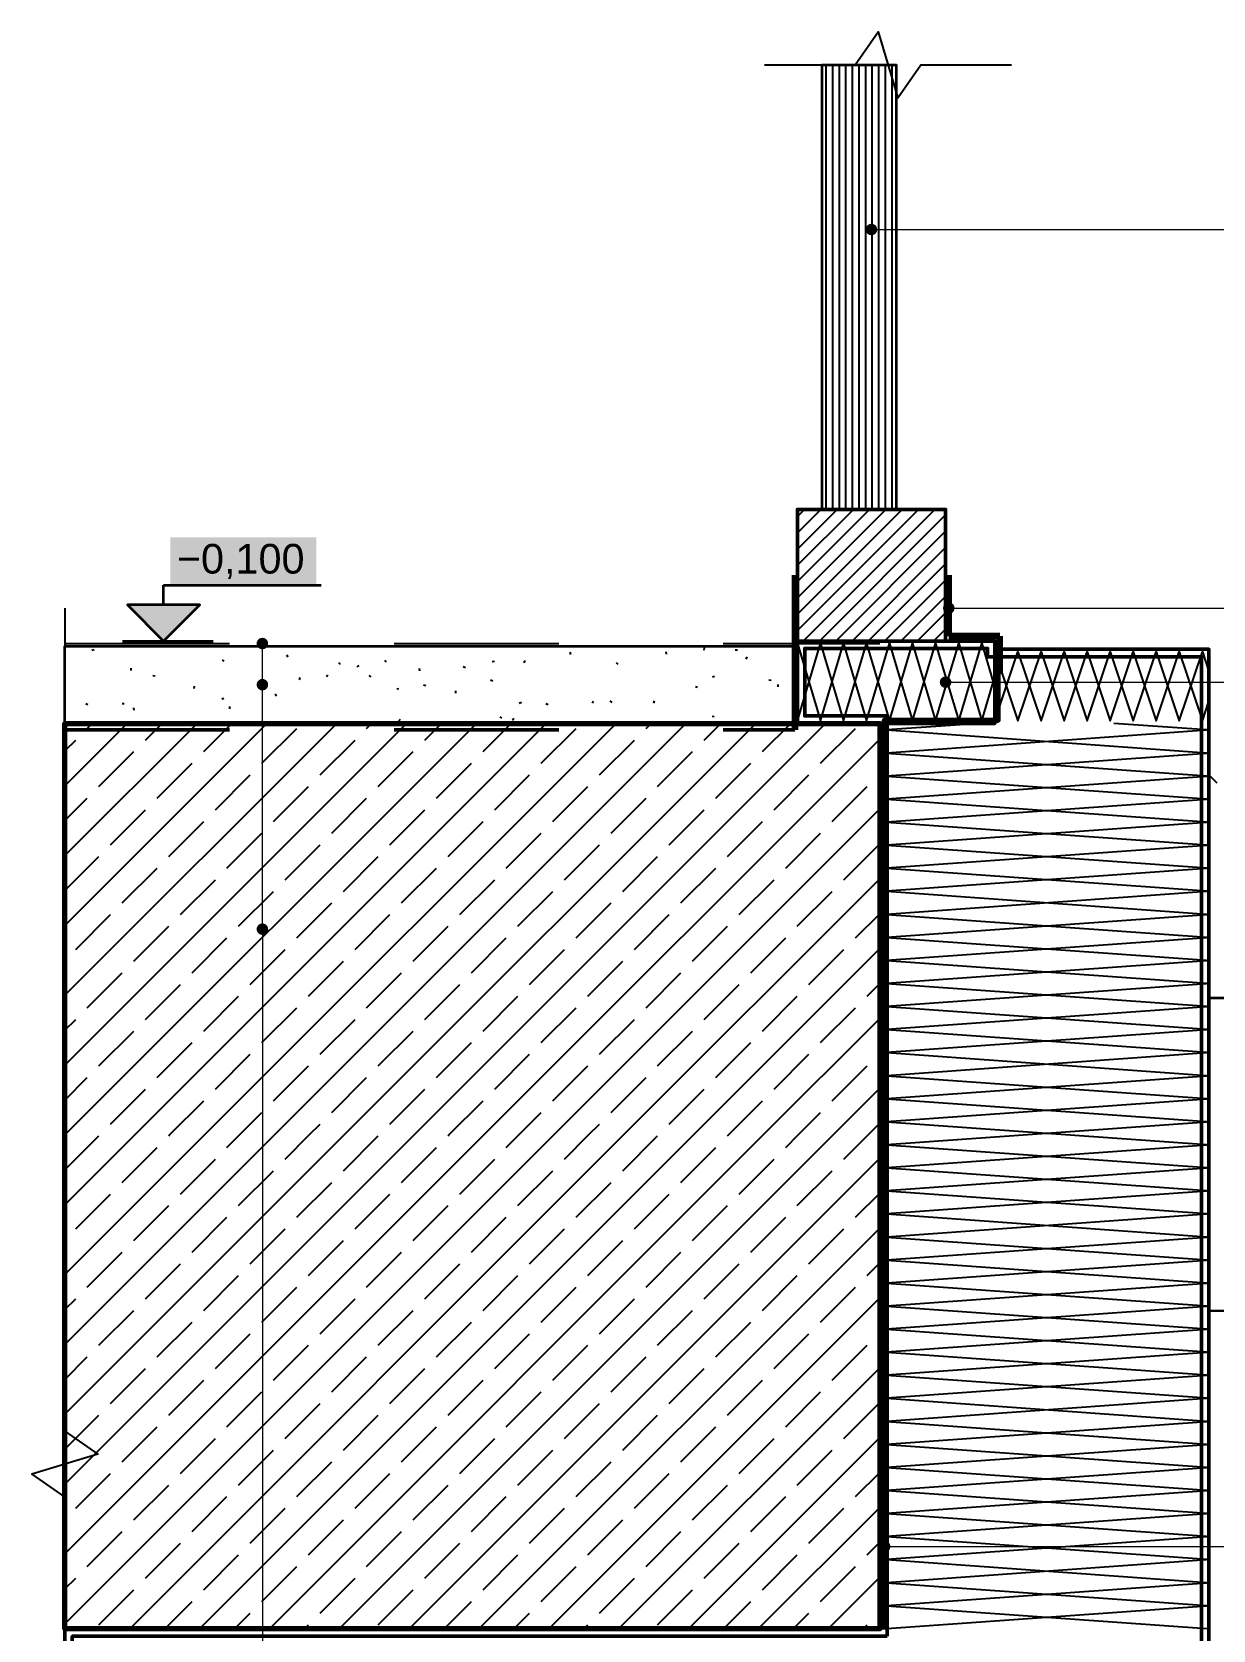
# Model space of a CAD drawing. Header units: metres. Extents: x -0.4 to 46.8, y -1.3 to 1.1.
# Drawn here: x 44.79 to 45.508, y -0.601 to 0.37 of the extents above; entities that cross this region are included whole.
import ezdxf

# ---------------------------------------------------------------- set-up
doc = ezdxf.new("R2010")
doc.units = ezdxf.units.M
for name, pattern in [('KRESKOWA', [5.25, 4.2, -1.05]), ('KRESKOWA_DROBNA', [3.15, 2.1, -1.05]), ('KROPKOWA', [1.05, 0, -1.05]), ('PUNKTOWA_KROTKA', [6.3, 4.2, -1.05, 0, -1.05])]:
    doc.linetypes.add(name, pattern=pattern)
for name, color, linetype, lineweight, true_color in [('A-DET-HYDRO', 5, 'Continuous', 50, 0x1565c0), ('A-DET-IZOL', 30, 'Continuous', 35, 0xef6c00), ('A-DET-MEMBRANY', 8, 'PUNKTOWA_KROTKA', 25, 0x455a64), ('A-DET-SZCZEL', 1, 'KRESKOWA', 35, 0xd32f2f)]:
    doc.layers.add(name, color=color, linetype=linetype, lineweight=lineweight, true_color=true_color)
for name, color, linetype, lineweight in [('A-DET-PRZERWA', 8, 'Continuous', 25), ('A-DET-TASMA', 6, 'Continuous', 50), ('A-KRESKOWANIE', 8, 'Continuous', 18), ('A-MASKA', 7, 'Continuous', 18), ('A-OPISY', 2, 'Continuous', 25), ('A-RZEDNE', 1, 'Continuous', 25), ('A-SCIANY-IZOL', 4, 'Continuous', 35), ('A-SCIANY-KONSTR', 7, 'Continuous', 50), ('A-WARSTWY', 8, 'Continuous', 25)]:
    doc.layers.add(name, color=color, linetype=linetype, lineweight=lineweight)
doc.styles.add('PL_ARIAL', font='arial.ttf')

msp = doc.modelspace()

# ---------------------------------------------------------------- hatches: boundary and pattern name
at = {"layer": 'A-MASKA', "true_color": 0xffffff}
msp.add_hatch(color=7, dxfattribs=at).paths.add_polyline_path([(44.87406, 0.03304), (44.96281, 0.03304), (44.96281, 0.063), (44.87406, 0.063)])
at = {"layer": 'A-OPISY', "true_color": 0x000000}
for points in [[(45.30356, 0.25), (45.30345, 0.25091), (45.3031, 0.25175), (45.30254, 0.25247), (45.30181, 0.25303), (45.30097, 0.25338), (45.30006, 0.2535), (45.29916, 0.25338), (45.29831, 0.25303), (45.29759, 0.25247), (45.29703, 0.25175), (45.29668, 0.25091), (45.29656, 0.25), (45.29668, 0.24909), (45.29703, 0.24825), (45.29759, 0.24753), (45.29831, 0.24697), (45.29916, 0.24662), (45.30006, 0.2465), (45.30097, 0.24662), (45.30181, 0.24697), (45.30254, 0.24753), (45.3031, 0.24825), (45.30345, 0.24909)], [(45.35056, 0.02), (45.35045, 0.02091), (45.3501, 0.02175), (45.34954, 0.02247), (45.34881, 0.02303), (45.34797, 0.02338), (45.34706, 0.0235), (45.34616, 0.02338), (45.34531, 0.02303), (45.34459, 0.02247), (45.34403, 0.02175), (45.34368, 0.02091), (45.34356, 0.02), (45.34368, 0.01909), (45.34403, 0.01825), (45.34459, 0.01753), (45.34531, 0.01697), (45.34616, 0.01662), (45.34706, 0.0165), (45.34797, 0.01662), (45.34881, 0.01697), (45.34954, 0.01753), (45.3501, 0.01825), (45.35045, 0.01909)], [(44.93356, -0.0015), (44.93345, -0.00059), (44.9331, 0.00025), (44.93254, 0.00097), (44.93181, 0.00153), (44.93097, 0.00188), (44.93006, 0.002), (44.92916, 0.00188), (44.92831, 0.00153), (44.92759, 0.00097), (44.92703, 0.00025), (44.92668, -0.00059), (44.92656, -0.0015), (44.92668, -0.00241), (44.92703, -0.00325), (44.92759, -0.00397), (44.92831, -0.00453), (44.92916, -0.00488), (44.93006, -0.005), (44.93097, -0.00488), (44.93181, -0.00453), (44.93254, -0.00397), (44.9331, -0.00325), (44.93345, -0.00241)], [(44.93356, -0.0265), (44.93345, -0.02559), (44.9331, -0.02475), (44.93254, -0.02403), (44.93181, -0.02347), (44.93097, -0.02312), (44.93006, -0.023), (44.92916, -0.02312), (44.92831, -0.02347), (44.92759, -0.02403), (44.92703, -0.02475), (44.92668, -0.02559), (44.92656, -0.0265), (44.92668, -0.02741), (44.92703, -0.02825), (44.92759, -0.02897), (44.92831, -0.02953), (44.92916, -0.02988), (44.93006, -0.03), (44.93097, -0.02988), (44.93181, -0.02953), (44.93254, -0.02897), (44.9331, -0.02825), (44.93345, -0.02741)], [(45.34856, -0.025), (45.34845, -0.02409), (45.3481, -0.02325), (45.34754, -0.02253), (45.34681, -0.02197), (45.34597, -0.02162), (45.34506, -0.0215), (45.34416, -0.02162), (45.34331, -0.02197), (45.34259, -0.02253), (45.34203, -0.02325), (45.34168, -0.02409), (45.34156, -0.025), (45.34168, -0.02591), (45.34203, -0.02675), (45.34259, -0.02747), (45.34331, -0.02803), (45.34416, -0.02838), (45.34506, -0.0285), (45.34597, -0.02838), (45.34681, -0.02803), (45.34754, -0.02747), (45.3481, -0.02675), (45.34845, -0.02591)], [(44.93356, -0.175), (44.93345, -0.17409), (44.9331, -0.17325), (44.93254, -0.17253), (44.93181, -0.17197), (44.93097, -0.17162), (44.93006, -0.1715), (44.92916, -0.17162), (44.92831, -0.17197), (44.92759, -0.17253), (44.92703, -0.17325), (44.92668, -0.17409), (44.92656, -0.175), (44.92668, -0.17591), (44.92703, -0.17675), (44.92759, -0.17747), (44.92831, -0.17803), (44.92916, -0.17838), (44.93006, -0.1785), (44.93097, -0.17838), (44.93181, -0.17803), (44.93254, -0.17747), (44.9331, -0.17675), (44.93345, -0.17591)], [(45.31156, -0.55), (45.31145, -0.54909), (45.3111, -0.54825), (45.31054, -0.54753), (45.30981, -0.54697), (45.30897, -0.54662), (45.30806, -0.5465), (45.30716, -0.54662), (45.30631, -0.54697), (45.30559, -0.54753), (45.30503, -0.54825), (45.30468, -0.54909), (45.30456, -0.55), (45.30468, -0.55091), (45.30503, -0.55175), (45.30559, -0.55247), (45.30631, -0.55303), (45.30716, -0.55338), (45.30806, -0.5535), (45.30897, -0.55338), (45.30981, -0.55303), (45.31054, -0.55247), (45.3111, -0.55175), (45.31145, -0.55091)]]:
    msp.add_hatch(color=7, dxfattribs=at).paths.add_polyline_path(points)
at = {"layer": 'A-RZEDNE', "true_color": 0x000000}
msp.add_hatch(color=7, dxfattribs=at).paths.add_polyline_path([(44.87006, 0), (44.89206, 0.022), (44.84806, 0.022)])

# ---------------------------------------------------------------- linework, layer by layer
at = {"layer": 'A-DET-HYDRO', "linetype": 'Continuous', "lineweight": 70, "ltscale": 0.01, "true_color": 0x1565c0, "flags": 128}
msp.add_lwpolyline([(45.30806, -0.6), (45.30806, -0.048), (45.37706, -0.048), (45.37706, 0)], dxfattribs=at)
at = {"layer": 'A-DET-IZOL', "lineweight": 50, "ltscale": 0.01, "true_color": 0xef6c00}
msp.add_lwpolyline([(45.30956, -0.6045), (45.30956, -0.0455), (45.25956, -0.0455), (45.25956, -0.0045), (45.37056, -0.0045), (45.37056, -0.0095), (45.50056, -0.0095), (45.50056, -0.7955), (44.81456, -0.7955), (44.81456, -0.6045)], close=True, dxfattribs=at)
at = {"layer": 'A-DET-MEMBRANY', "linetype": 'KRESKOWA_DROBNA', "lineweight": 25, "ltscale": 0.01, "true_color": 0x757575, "flags": 128}
msp.add_lwpolyline([(44.81006, -0.0015), (45.30506, -0.0015)], dxfattribs=at)
at = {"layer": 'A-DET-PRZERWA', "lineweight": 25, "ltscale": 0.01, "true_color": 0x000000}
for points in [[(45.23506, 0.35), (45.29006, 0.35), (45.30406, 0.37), (45.31606, 0.33), (45.33006, 0.35), (45.38506, 0.35)], [(44.81006, 0.02), (44.81006, -0.48), (44.83006, -0.494), (44.79006, -0.506), (44.81006, -0.52), (44.81006, -1.02)]]:
    msp.add_lwpolyline(points, dxfattribs=at)
at = {"layer": 'A-DET-SZCZEL', "linetype": 'KRESKOWA', "lineweight": 50, "ltscale": 0.01, "true_color": 0xd32f2f, "flags": 128}
msp.add_lwpolyline([(44.81006, -0.054), (45.25356, -0.054)], dxfattribs=at)
at = {"layer": 'A-DET-TASMA', "linetype": 'Continuous', "lineweight": 100, "ltscale": 0.01, "true_color": 0x7b1fa2, "flags": 128}
msp.add_lwpolyline([(45.25356, 0.04), (45.25356, -0.054)], dxfattribs=at)
at = {"layer": 'A-DET-TASMA', "linetype": 'KROPKOWA', "lineweight": 100, "ltscale": 0.01, "true_color": 0x1565c0, "flags": 128}
msp.add_lwpolyline([(45.37806, -0.02), (45.37806, 0.003), (45.34706, 0.003), (45.34706, 0.04)], dxfattribs=at)
at = {"layer": 'A-KRESKOWANIE', "lineweight": 25, "ltscale": 0.01}
for points in [[(45.27256, 0.08), (45.27256, 0.35)], [(45.27656, 0.08), (45.27656, 0.35)], [(45.28056, 0.08), (45.28056, 0.35)], [(45.28456, 0.08), (45.28456, 0.35)], [(45.28856, 0.08), (45.28856, 0.35)], [(45.29256, 0.08), (45.29256, 0.35)], [(45.29656, 0.08), (45.29656, 0.35)], [(45.30056, 0.08), (45.30056, 0.35)], [(45.30456, 0.08), (45.30456, 0.35)], [(45.30856, 0.08), (45.30856, 0.35)], [(45.31256, 0.08), (45.31256, 0.35)], [(45.25506, 0.00641), (45.32866, 0.08)], [(45.25506, 0.01631), (45.31876, 0.08)], [(45.25506, 0.02621), (45.30886, 0.08)], [(45.25506, 0.03611), (45.29896, 0.08)], [(45.25506, 0.04601), (45.28906, 0.08)], [(45.25506, 0.0559), (45.27916, 0.08)], [(45.25506, 0.0658), (45.26926, 0.08)], [(45.25506, 0.0757), (45.25936, 0.08)], [(45.25856, 0), (45.33856, 0.08)], [(45.26846, 0), (45.34506, 0.07661)], [(45.27836, 0), (45.34506, 0.06671)], [(45.28826, 0), (45.34506, 0.05681)], [(45.29815, 0), (45.34506, 0.04691)], [(45.30805, 0), (45.34506, 0.03701)], [(45.31795, 0), (45.34506, 0.02711)], [(45.32785, 0), (45.34506, 0.01721)], [(45.33775, 0), (45.34506, 0.00731)], [(44.8265, -0.00561), (44.82782, -0.00516)], [(44.94556, -0.00976), (44.9452, -0.0084)], [(45.11744, -0.00819), (45.11707, -0.00684)], [(45.17552, -0.00791), (45.17539, -0.00652)], [(45.19845, -0.00557), (45.19871, -0.00419)], [(45.21725, -0.00533), (45.21865, -0.00527)], [(45.22401, -0.0109), (45.22461, -0.00964)], [(45.25506, -0.0485), (45.26906, -0.0015), (45.28306, -0.0485), (45.29706, -0.0015), (45.31106, -0.0485), (45.32506, -0.0015), (45.33906, -0.0485), (45.35306, -0.0015), (45.36706, -0.0485), (45.37506, -0.02164)], [(45.25506, -0.0015), (45.26906, -0.0485), (45.28306, -0.0015), (45.29706, -0.0485), (45.31106, -0.0015), (45.32506, -0.0485), (45.33906, -0.0015), (45.35306, -0.0485), (45.36706, -0.0015), (45.37506, -0.02836)], [(45.37506, -0.0485), (45.38906, -0.0065), (45.40306, -0.0485), (45.41706, -0.0065), (45.43106, -0.0485), (45.44506, -0.0065), (45.45906, -0.0485), (45.47306, -0.0065), (45.48706, -0.0485), (45.50106, -0.0065), (45.50506, -0.0185)], [(45.37506, -0.0065), (45.38906, -0.0485), (45.40306, -0.0065), (45.41706, -0.0485), (45.43106, -0.0065), (45.44506, -0.0485), (45.45906, -0.0065), (45.47306, -0.0485), (45.48706, -0.0065), (45.50106, -0.0485), (45.50506, -0.0365)], [(44.85026, -0.01789), (44.85026, -0.01649)], [(44.90686, -0.01227), (44.90575, -0.01142)], [(44.97742, -0.01421), (44.97644, -0.0132)], [(44.98772, -0.01557), (44.98887, -0.01476)], [(45.00551, -0.01261), (45.00439, -0.01178)], [(45.02569, -0.01805), (45.02546, -0.01667)], [(45.05335, -0.01623), (45.05206, -0.01568)], [(45.0697, -0.0124), (45.07109, -0.01222)], [(45.08912, -0.01315), (45.08963, -0.01184)], [(45.14614, -0.01425), (45.14514, -0.01327)], [(44.86487, -0.02133), (44.8635, -0.02106)], [(44.88866, -0.02877), (44.88888, -0.02739)], [(44.95259, -0.02349), (44.9529, -0.02212)], [(44.96918, -0.02172), (44.96987, -0.0205)], [(44.99606, -0.02177), (44.9949, -0.02098)], [(45.01165, -0.02898), (45.01303, -0.02876)], [(45.02924, -0.02724), (45.02789, -0.02687)], [(45.06999, -0.02427), (45.0687, -0.02373)], [(45.1944, -0.02829), (45.19311, -0.02775)], [(45.2034, -0.02181), (45.20474, -0.02139)], [(45.23904, -0.02404), (45.23765, -0.02385)], [(45.2433, -0.02779), (45.24333, -0.02639)], [(44.82408, -0.03881), (44.82286, -0.03812)], [(44.84618, -0.03818), (44.84478, -0.03806)], [(44.90541, -0.03516), (44.90672, -0.03467)], [(44.93861, -0.0334), (44.93786, -0.03222)], [(45.04752, -0.03158), (45.04762, -0.03018)], [(45.08609, -0.03763), (45.08739, -0.0371)], [(45.10357, -0.03881), (45.10234, -0.03816)], [(45.13058, -0.03779), (45.13123, -0.03655)], [(45.14244, -0.03722), (45.14133, -0.03636)], [(45.16791, -0.03764), (45.16832, -0.0363)], [(44.85211, -0.04199), (44.852, -0.04059)], [(44.91013, -0.04111), (44.91046, -0.03975)], [(45.01297, -0.04841), (45.01404, -0.04751)], [(45.07561, -0.04684), (45.07448, -0.04603)], [(45.0819, -0.04802), (45.08273, -0.04689)], [(45.20458, -0.04603), (45.2032, -0.0458)], [(44.81006, -0.3), (45.06006, -0.05)], [(44.81006, -0.25757), (45.01764, -0.05)], [(44.81006, -0.21515), (44.97521, -0.05)], [(44.81006, -0.17272), (44.93279, -0.05)], [(44.81006, -0.13029), (44.89036, -0.05)], [(44.81006, -0.08787), (44.84793, -0.05)], [(44.82369, -0.05303), (44.82672, -0.05)], [(44.85249, -0.3), (45.10249, -0.05)], [(44.85904, -0.0601), (44.86915, -0.05)], [(44.8944, -0.06718), (44.91157, -0.05)], [(44.89492, -0.3), (45.14492, -0.05)], [(44.92975, -0.07425), (44.95097, -0.05303)], [(44.93734, -0.3), (45.18734, -0.05)], [(44.97977, -0.3), (45.22977, -0.05)], [(44.99339, -0.05303), (44.99642, -0.05)], [(45.0222, -0.3), (45.2722, -0.05)], [(45.02875, -0.0601), (45.03885, -0.05)], [(45.0641, -0.06718), (45.08128, -0.05)], [(45.09946, -0.07425), (45.12067, -0.05303)], [(45.1631, -0.05303), (45.16613, -0.05)], [(45.19845, -0.0601), (45.20856, -0.05)], [(45.23381, -0.06718), (45.25098, -0.05)], [(45.26916, -0.07425), (45.29038, -0.05303)], [(45.50356, -0.6), (45.50356, -0.6), (45.30656, -0.586), (45.50356, -0.572), (45.30656, -0.558), (45.50356, -0.544), (45.30656, -0.53), (45.50356, -0.516), (45.30656, -0.502), (45.50356, -0.488), (45.30656, -0.474), (45.50356, -0.46), (45.30656, -0.446), (45.50356, -0.432), (45.30656, -0.418), (45.50356, -0.404), (45.30656, -0.39), (45.50356, -0.376), (45.30656, -0.362), (45.50356, -0.348), (45.30656, -0.334), (45.50356, -0.32), (45.30656, -0.306), (45.50356, -0.292), (45.30656, -0.278), (45.50356, -0.264), (45.30656, -0.25), (45.50356, -0.236), (45.30656, -0.222), (45.50356, -0.208), (45.30656, -0.194), (45.50356, -0.18), (45.30656, -0.166), (45.50356, -0.152), (45.30656, -0.138), (45.50356, -0.124), (45.30656, -0.11), (45.50356, -0.096), (45.30656, -0.082), (45.50356, -0.068), (45.30656, -0.054), (45.36285, -0.05)], [(45.30656, -0.6), (45.30656, -0.6), (45.50356, -0.586), (45.30656, -0.572), (45.50356, -0.558), (45.30656, -0.544), (45.50356, -0.53), (45.30656, -0.516), (45.50356, -0.502), (45.30656, -0.488), (45.50356, -0.474), (45.30656, -0.46), (45.50356, -0.446), (45.30656, -0.432), (45.50356, -0.418), (45.30656, -0.404), (45.50356, -0.39), (45.30656, -0.376), (45.50356, -0.362), (45.30656, -0.348), (45.50356, -0.334), (45.30656, -0.32), (45.50356, -0.306), (45.30656, -0.292), (45.50356, -0.278), (45.30656, -0.264), (45.50356, -0.25), (45.30656, -0.236), (45.50356, -0.222), (45.30656, -0.208), (45.50356, -0.194), (45.30656, -0.18), (45.50356, -0.166), (45.30656, -0.152), (45.50356, -0.138), (45.30656, -0.124), (45.50356, -0.11), (45.30656, -0.096), (45.50356, -0.082), (45.30656, -0.068), (45.50356, -0.054), (45.44728, -0.05)], [(44.81006, -0.06665), (44.81662, -0.0601)], [(44.83076, -0.08839), (44.85197, -0.06718)], [(44.96511, -0.08132), (44.98632, -0.0601)], [(45.00046, -0.08839), (45.02168, -0.06718)], [(45.06462, -0.3), (45.30506, -0.05956)], [(45.13481, -0.08132), (45.15603, -0.0601)], [(45.17017, -0.08839), (45.19138, -0.06718)], [(44.86611, -0.09546), (44.88733, -0.07425)], [(45.03582, -0.09546), (45.05703, -0.07425)], [(45.20552, -0.09546), (45.22674, -0.07425)], [(44.90147, -0.10253), (44.92268, -0.08132)], [(45.07117, -0.10253), (45.09239, -0.08132)], [(45.24088, -0.10253), (45.26209, -0.08132)], [(45.30452, -0.08132), (45.30506, -0.08077)], [(45.51006, -0.08632), (45.50506, -0.08132)], [(44.81006, -0.10908), (44.82369, -0.09546)], [(44.93682, -0.1096), (44.95804, -0.08839)], [(44.97218, -0.11667), (44.99339, -0.09546)], [(45.10653, -0.1096), (45.12774, -0.08839)], [(45.14188, -0.11667), (45.1631, -0.09546)], [(45.27623, -0.1096), (45.29745, -0.08839)], [(44.83783, -0.12374), (44.85904, -0.10253)], [(45.00753, -0.12374), (45.02875, -0.10253)], [(45.10705, -0.3), (45.30506, -0.10198)], [(45.17724, -0.12374), (45.19845, -0.10253)], [(44.87318, -0.13081), (44.8944, -0.1096)], [(45.04289, -0.13081), (45.0641, -0.1096)], [(45.21259, -0.13081), (45.23381, -0.1096)], [(44.90854, -0.13789), (44.92975, -0.11667)], [(44.94389, -0.14496), (44.96511, -0.12374)], [(45.07824, -0.13789), (45.09946, -0.11667)], [(45.1136, -0.14496), (45.13481, -0.12374)], [(45.24795, -0.13789), (45.26916, -0.11667)], [(45.28331, -0.14496), (45.30452, -0.12374)], [(44.81006, -0.15151), (44.83076, -0.13081)], [(44.97925, -0.15203), (45.00046, -0.13081)], [(45.14896, -0.15203), (45.17017, -0.13081)], [(44.8449, -0.1591), (44.86611, -0.13789)], [(44.88025, -0.16617), (44.90147, -0.14496)], [(45.01461, -0.1591), (45.03582, -0.13789)], [(45.04996, -0.16617), (45.07117, -0.14496)], [(45.14948, -0.3), (45.30506, -0.14441)], [(45.18431, -0.1591), (45.20552, -0.13789)], [(45.21967, -0.16617), (45.24088, -0.14496)], [(44.91561, -0.17324), (44.93682, -0.15203)], [(45.08532, -0.17324), (45.10653, -0.15203)], [(45.25502, -0.17324), (45.27623, -0.15203)], [(44.95097, -0.18031), (44.97218, -0.1591)], [(45.12067, -0.18031), (45.14188, -0.1591)], [(44.81662, -0.18738), (44.83783, -0.16617)], [(44.85197, -0.19445), (44.87318, -0.17324)], [(44.98632, -0.18738), (45.00753, -0.16617)], [(45.02168, -0.19445), (45.04289, -0.17324)], [(45.15603, -0.18738), (45.17724, -0.16617)], [(45.19138, -0.19445), (45.21259, -0.17324)], [(45.29038, -0.18031), (45.30506, -0.16562)], [(44.88733, -0.20153), (44.90854, -0.18031)], [(45.05703, -0.20153), (45.07824, -0.18031)], [(45.22674, -0.20153), (45.24795, -0.18031)], [(44.92268, -0.2086), (44.94389, -0.18738)], [(45.09239, -0.2086), (45.1136, -0.18738)], [(45.1919, -0.3), (45.30506, -0.18684)], [(45.26209, -0.2086), (45.28331, -0.18738)], [(44.82369, -0.22274), (44.8449, -0.20153)], [(44.95804, -0.21567), (44.97925, -0.19445)], [(44.99339, -0.22274), (45.01461, -0.20153)], [(45.12774, -0.21567), (45.14896, -0.19445)], [(45.1631, -0.22274), (45.18431, -0.20153)], [(44.85904, -0.22981), (44.88025, -0.2086)], [(45.02875, -0.22981), (45.04996, -0.2086)], [(45.19845, -0.22981), (45.21967, -0.2086)], [(45.29745, -0.21567), (45.30506, -0.20805)], [(44.8944, -0.23688), (44.91561, -0.21567)], [(44.92975, -0.24395), (44.95097, -0.22274)], [(45.0641, -0.23688), (45.08532, -0.21567)], [(45.09946, -0.24395), (45.12067, -0.22274)], [(45.23381, -0.23688), (45.25502, -0.21567)], [(45.26916, -0.24395), (45.29038, -0.22274)], [(44.81006, -0.23636), (44.81662, -0.22981)], [(44.96511, -0.25102), (44.98632, -0.22981)], [(45.13481, -0.25102), (45.15603, -0.22981)], [(45.23433, -0.3), (45.30506, -0.22926)], [(44.83076, -0.25809), (44.85197, -0.23688)], [(45.00046, -0.25809), (45.02168, -0.23688)], [(45.17017, -0.25809), (45.19138, -0.23688)], [(44.86611, -0.26517), (44.88733, -0.24395)], [(44.90147, -0.27224), (44.92268, -0.25102)], [(45.03582, -0.26517), (45.05703, -0.24395)], [(45.07117, -0.27224), (45.09239, -0.25102)], [(45.20552, -0.26517), (45.22674, -0.24395)], [(45.24088, -0.27224), (45.26209, -0.25102)], [(45.30452, -0.25102), (45.30506, -0.25048)], [(44.93682, -0.27931), (44.95804, -0.25809)], [(45.10653, -0.27931), (45.12774, -0.25809)], [(45.27623, -0.27931), (45.29745, -0.25809)], [(44.81006, -0.27879), (44.82369, -0.26517)], [(44.97218, -0.28638), (44.99339, -0.26517)], [(45.14188, -0.28638), (45.1631, -0.26517)], [(45.27675, -0.3), (45.30506, -0.27169)], [(44.83783, -0.29345), (44.85904, -0.27224)], [(44.8737, -0.3), (44.8944, -0.27931)], [(45.00753, -0.29345), (45.02875, -0.27224)], [(45.04341, -0.3), (45.0641, -0.27931)], [(45.17724, -0.29345), (45.19845, -0.27224)], [(45.21312, -0.3), (45.23381, -0.27931)], [(44.91613, -0.3), (44.92975, -0.28638)], [(45.08584, -0.3), (45.09946, -0.28638)], [(45.25554, -0.3), (45.26916, -0.28638)], [(44.81006, -0.59698), (45.10705, -0.3)], [(44.81006, -0.55456), (45.06462, -0.3)], [(44.81006, -0.51213), (45.0222, -0.3)], [(44.81006, -0.46971), (44.97977, -0.3)], [(44.81006, -0.42728), (44.93734, -0.3)], [(44.81006, -0.38485), (44.89492, -0.3)], [(44.81006, -0.34243), (44.85249, -0.3)], [(44.81006, -0.32121), (44.83076, -0.30052)], [(44.84948, -0.6), (45.14948, -0.3)], [(44.87318, -0.30052), (44.8737, -0.3)], [(44.8919, -0.6), (45.1919, -0.3)], [(44.90854, -0.30759), (44.91613, -0.3)], [(44.93433, -0.6), (45.23433, -0.3)], [(44.94389, -0.31466), (44.95856, -0.3)], [(44.95856, -0.3), (44.96511, -0.29345)], [(44.97675, -0.6), (45.27675, -0.3)], [(44.97925, -0.32173), (45.00046, -0.30052)], [(45.04289, -0.30052), (45.04341, -0.3)], [(45.07824, -0.30759), (45.08584, -0.3)], [(45.1136, -0.31466), (45.12826, -0.3)], [(45.12826, -0.3), (45.13481, -0.29345)], [(45.14896, -0.32173), (45.17017, -0.30052)], [(45.21259, -0.30052), (45.21312, -0.3)], [(45.24795, -0.30759), (45.25554, -0.3)], [(45.28331, -0.31466), (45.29797, -0.3)], [(45.29797, -0.3), (45.30452, -0.29345)], [(44.8449, -0.3288), (44.86611, -0.30759)], [(45.01461, -0.3288), (45.03582, -0.30759)], [(45.18431, -0.3288), (45.20552, -0.30759)], [(44.88025, -0.33588), (44.90147, -0.31466)], [(45.01918, -0.6), (45.30506, -0.31412)], [(45.04996, -0.33588), (45.07117, -0.31466)], [(45.21967, -0.33588), (45.24088, -0.31466)], [(44.91561, -0.34295), (44.93682, -0.32173)], [(44.95097, -0.35002), (44.97218, -0.3288)], [(45.08532, -0.34295), (45.10653, -0.32173)], [(45.12067, -0.35002), (45.14188, -0.3288)], [(45.25502, -0.34295), (45.27623, -0.32173)], [(44.81662, -0.35709), (44.83783, -0.33588)], [(44.98632, -0.35709), (45.00753, -0.33588)], [(45.15603, -0.35709), (45.17724, -0.33588)], [(45.29038, -0.35002), (45.30506, -0.33533)], [(44.85197, -0.36416), (44.87318, -0.34295)], [(45.02168, -0.36416), (45.04289, -0.34295)], [(45.19138, -0.36416), (45.21259, -0.34295)], [(44.88733, -0.37123), (44.90854, -0.35002)], [(44.92268, -0.3783), (44.94389, -0.35709)], [(45.05703, -0.37123), (45.07824, -0.35002)], [(45.06161, -0.6), (45.30506, -0.35654)], [(45.09239, -0.3783), (45.1136, -0.35709)], [(45.22674, -0.37123), (45.24795, -0.35002)], [(45.26209, -0.3783), (45.28331, -0.35709)], [(44.95804, -0.38537), (44.97925, -0.36416)], [(45.12774, -0.38537), (45.14896, -0.36416)], [(44.82369, -0.39244), (44.8449, -0.37123)], [(44.85904, -0.39952), (44.88025, -0.3783)], [(44.99339, -0.39244), (45.01461, -0.37123)], [(45.02875, -0.39952), (45.04996, -0.3783)], [(45.1631, -0.39244), (45.18431, -0.37123)], [(45.19845, -0.39952), (45.21967, -0.3783)], [(45.29745, -0.38537), (45.30506, -0.37776)], [(44.8944, -0.40659), (44.91561, -0.38537)], [(45.0641, -0.40659), (45.08532, -0.38537)], [(45.23381, -0.40659), (45.25502, -0.38537)], [(44.92975, -0.41366), (44.95097, -0.39244)], [(45.09946, -0.41366), (45.12067, -0.39244)], [(45.26916, -0.41366), (45.29038, -0.39244)], [(44.81006, -0.40607), (44.81662, -0.39952)], [(44.83076, -0.4278), (44.85197, -0.40659)], [(44.96511, -0.42073), (44.98632, -0.39952)], [(45.00046, -0.4278), (45.02168, -0.40659)], [(45.10403, -0.6), (45.30506, -0.39897)], [(45.13481, -0.42073), (45.15603, -0.39952)], [(45.17017, -0.4278), (45.19138, -0.40659)], [(44.86611, -0.43487), (44.88733, -0.41366)], [(45.03582, -0.43487), (45.05703, -0.41366)], [(45.20552, -0.43487), (45.22674, -0.41366)], [(44.90147, -0.44194), (44.92268, -0.42073)], [(45.07117, -0.44194), (45.09239, -0.42073)], [(45.24088, -0.44194), (45.26209, -0.42073)], [(45.30452, -0.42073), (45.30506, -0.42018)], [(44.81006, -0.44849), (44.82369, -0.43487)], [(44.93682, -0.44901), (44.95804, -0.4278)], [(44.97218, -0.45608), (44.99339, -0.43487)], [(45.10653, -0.44901), (45.12774, -0.4278)], [(45.14188, -0.45608), (45.1631, -0.43487)], [(45.27623, -0.44901), (45.29745, -0.4278)], [(44.83783, -0.46315), (44.85904, -0.44194)], [(45.00753, -0.46315), (45.02875, -0.44194)], [(45.14646, -0.6), (45.30506, -0.4414)], [(45.17724, -0.46315), (45.19845, -0.44194)], [(44.87318, -0.47023), (44.8944, -0.44901)], [(44.90854, -0.4773), (44.92975, -0.45608)], [(45.04289, -0.47023), (45.0641, -0.44901)], [(45.07824, -0.4773), (45.09946, -0.45608)], [(45.21259, -0.47023), (45.23381, -0.44901)], [(45.24795, -0.4773), (45.26916, -0.45608)], [(44.94389, -0.48437), (44.96511, -0.46315)], [(45.1136, -0.48437), (45.13481, -0.46315)], [(45.28331, -0.48437), (45.30452, -0.46315)], [(44.81006, -0.49092), (44.83076, -0.47023)], [(44.97925, -0.49144), (45.00046, -0.47023)], [(45.14896, -0.49144), (45.17017, -0.47023)], [(44.8449, -0.49851), (44.86611, -0.4773)], [(44.88025, -0.50558), (44.90147, -0.48437)], [(45.01461, -0.49851), (45.03582, -0.4773)], [(45.04996, -0.50558), (45.07117, -0.48437)], [(45.18431, -0.49851), (45.20552, -0.4773)], [(45.18889, -0.6), (45.30506, -0.48382)], [(45.21967, -0.50558), (45.24088, -0.48437)], [(44.91561, -0.51265), (44.93682, -0.49144)], [(45.08532, -0.51265), (45.10653, -0.49144)], [(45.25502, -0.51265), (45.27623, -0.49144)], [(44.95097, -0.51972), (44.97218, -0.49851)], [(45.12067, -0.51972), (45.14188, -0.49851)], [(44.81662, -0.52679), (44.83783, -0.50558)], [(44.85197, -0.53387), (44.87318, -0.51265)], [(44.98632, -0.52679), (45.00753, -0.50558)], [(45.02168, -0.53387), (45.04289, -0.51265)], [(45.15603, -0.52679), (45.17724, -0.50558)], [(45.19138, -0.53387), (45.21259, -0.51265)], [(45.29038, -0.51972), (45.30506, -0.50504)], [(44.88733, -0.54094), (44.90854, -0.51972)], [(45.05703, -0.54094), (45.07824, -0.51972)], [(45.22674, -0.54094), (45.24795, -0.51972)], [(44.92268, -0.54801), (44.94389, -0.52679)], [(44.95804, -0.55508), (44.97925, -0.53387)], [(45.09239, -0.54801), (45.1136, -0.52679)], [(45.12774, -0.55508), (45.14896, -0.53387)], [(45.23131, -0.6), (45.30506, -0.52625)], [(45.26209, -0.54801), (45.28331, -0.52679)], [(44.82369, -0.56215), (44.8449, -0.54094)], [(44.99339, -0.56215), (45.01461, -0.54094)], [(45.1631, -0.56215), (45.18431, -0.54094)], [(44.85904, -0.56922), (44.88025, -0.54801)], [(45.02875, -0.56922), (45.04996, -0.54801)], [(45.19845, -0.56922), (45.21967, -0.54801)], [(45.29745, -0.55508), (45.30506, -0.54746)], [(44.8944, -0.57629), (44.91561, -0.55508)], [(44.92975, -0.58336), (44.95097, -0.56215)], [(45.0641, -0.57629), (45.08532, -0.55508)], [(45.09946, -0.58336), (45.12067, -0.56215)], [(45.23381, -0.57629), (45.25502, -0.55508)], [(45.26916, -0.58336), (45.29038, -0.56215)], [(44.81006, -0.57577), (44.81662, -0.56922)], [(44.96511, -0.59043), (44.98632, -0.56922)], [(45.13481, -0.59043), (45.15603, -0.56922)], [(45.27374, -0.6), (45.30506, -0.56868)], [(44.83076, -0.59751), (44.85197, -0.57629)], [(45.00046, -0.59751), (45.02168, -0.57629)], [(45.17017, -0.59751), (45.19138, -0.57629)], [(44.87069, -0.6), (44.88733, -0.58336)], [(44.91312, -0.6), (44.92268, -0.59043)], [(45.04039, -0.6), (45.05703, -0.58336)], [(45.08282, -0.6), (45.09239, -0.59043)], [(45.2101, -0.6), (45.22674, -0.58336)], [(45.25253, -0.6), (45.26209, -0.59043)], [(45.30452, -0.59043), (45.30506, -0.58989)], [(44.95554, -0.6), (44.95804, -0.59751)], [(45.12525, -0.6), (45.12774, -0.59751)], [(45.29495, -0.6), (45.29745, -0.59751)]]:
    msp.add_lwpolyline(points, dxfattribs=at)
at = {"layer": 'A-OPISY', "lineweight": 18, "ltscale": 0.01}
for points in [[(45.30006, 0.25), (46.14006, 0.25), (46.16006, 0.25188), (46.20506, 0.28522), (46.22006, 0.28522)], [(45.34706, 0.02), (46.14006, 0.02), (46.16006, 0.02187), (46.20506, 0.05522), (46.22006, 0.05522)], [(44.93006, -0.175), (44.93006, -0.0265), (44.93006, -0.0015)], [(45.34506, -0.025), (46.14006, -0.025), (46.16006, -0.02313), (46.20506, -0.01878), (46.22006, -0.01878)], [(44.93006, -0.175), (44.93006, -1.03), (46.14006, -1.03), (46.16006, -1.02812), (46.20506, -1.02578), (46.22006, -1.02578)], [(45.30806, -0.55), (46.14006, -0.55), (46.16006, -0.54812), (46.20506, -0.51478), (46.22006, -0.51478)]]:
    msp.add_lwpolyline(points, dxfattribs=at)
at = {"layer": 'A-RZEDNE', "lineweight": 35, "ltscale": 0.01}
for points in [[(44.87006, 0.022), (44.87006, 0.034)], [(44.87006, 0.034), (44.96581, 0.034)], [(44.84506, 0), (44.90006, 0)]]:
    msp.add_lwpolyline(points, dxfattribs=at)
msp.add_lwpolyline([(44.87006, 0), (44.89206, 0.022), (44.84806, 0.022)], close=True, dxfattribs=at)
at = {"layer": 'A-SCIANY-IZOL', "lineweight": 50, "ltscale": 0.01}
msp.add_lwpolyline([(45.25506, -0.05), (45.25506, -0.05), (45.25506, 0), (45.25506, 0), (45.25506, 0), (45.37506, 0), (45.37506, 0), (45.37506, 0), (45.37506, -0.05), (45.37506, -0.05), (45.37506, -0.05), (45.25506, -0.05)], close=True, dxfattribs=at)
msp.add_lwpolyline([(44.81006, -0.8), (44.81006, -0.6), (44.81006, -0.6), (44.81006, -0.6), (45.30506, -0.6), (45.30506, -0.6), (45.30506, -0.6), (45.30506, -0.6), (45.30506, -0.6), (45.30506, -0.6), (45.30506, -0.6), (45.30506, -0.6), (45.30506, -0.6), (45.30506, -0.6), (45.30506, -0.6), (45.30506, -0.6), (45.30506, -0.6), (45.30506, -0.6), (45.30506, -0.6), (45.30506, -0.6), (45.30506, -0.6), (45.30506, -0.05), (45.30506, -0.05), (45.30506, -0.05), (45.37506, -0.05), (45.37506, -0.05), (45.37506, -0.05), (45.37506, -0.05), (45.37506, -0.05), (45.37506, -0.05), (45.37506, -0.05), (45.37506, -0.05), (45.37506, -0.05), (45.37506, -0.05), (45.37506, -0.05), (45.37506, -0.05), (45.37506, -0.05), (45.37506, -0.05), (45.37506, -0.05), (45.37506, -0.05), (45.37506, -0.05), (45.37506, -0.005), (45.37506, -0.005), (45.37506, -0.005), (45.50506, -0.005), (45.50506, -0.005), (45.50506, -0.005), (45.50506, -0.8)], dxfattribs=at)
at = {"layer": 'A-SCIANY-KONSTR', "lineweight": 50, "ltscale": 0.01}
msp.add_lwpolyline([(45.25506, 0), (45.25506, 0), (45.25506, 0.08), (45.25506, 0.08), (45.25506, 0.08), (45.34506, 0.08), (45.34506, 0.08), (45.34506, 0.08), (45.34506, 0), (45.34506, 0), (45.34506, 0), (45.25506, 0)], close=True, dxfattribs=at)
at = {"layer": 'A-SCIANY-KONSTR', "lineweight": 70, "ltscale": 0.01}
msp.add_lwpolyline([(44.81006, -0.05), (44.81006, -0.05), (44.81006, -0.05), (45.30506, -0.05), (45.30506, -0.05), (45.30506, -0.05), (45.30506, -0.6), (45.30506, -0.6), (45.30506, -0.6), (44.81006, -0.6), (44.81006, -0.6), (44.81006, -0.6)], close=True, dxfattribs=at)
at = {"layer": 'A-WARSTWY', "lineweight": 35, "ltscale": 0.01}
for points in [[(45.27006, 0.35), (45.27006, 0.35), (45.27006, 0.35), (45.31506, 0.35), (45.31506, 0.35), (45.31506, 0.35), (45.31506, 0.08), (45.31506, 0.08), (45.31506, 0.08), (45.27006, 0.08), (45.27006, 0.08), (45.27006, 0.08)], [(44.81006, -0.05), (44.81006, -0.05), (44.81006, -0.003), (44.81006, -0.003), (44.81006, -0.003), (45.25506, -0.003), (45.25506, -0.003), (45.25506, -0.003), (45.25506, -0.05), (45.25506, -0.05), (45.25506, -0.05), (44.81006, -0.05)]]:
    msp.add_lwpolyline(points, close=True, dxfattribs=at)
msp.add_lwpolyline([(46.11006, -0.41645), (45.50506, -0.40675), (45.50506, -0.40675), (45.50506, -0.40675), (45.50506, -0.21675), (45.50506, -0.21675), (45.50506, -0.21675), (45.64506, -0.21675)], dxfattribs=at)

# ---------------------------------------------------------------- texts
at = {"layer": 'A-RZEDNE', "style": 'PL_ARIAL'}
msp.add_text('−0,100', height=0.018, dxfattribs=at).set_placement((44.87806, 0.041))

doc.saveas('drawing.dxf')
